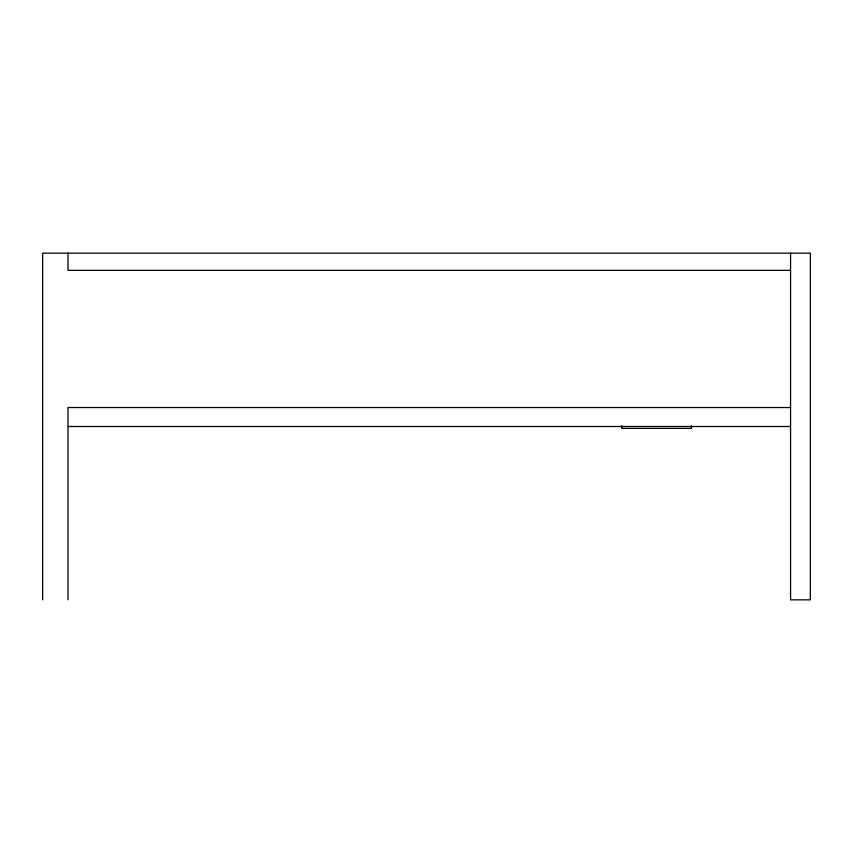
<?xml version="1.0" encoding="UTF-8"?>
<svg xmlns="http://www.w3.org/2000/svg" width="853" height="853" viewBox="0 0 853 853"><rect width="100%" height="100%" fill="white"/><g stroke="black" fill="none" stroke-linecap="round" stroke-linejoin="round"><path stroke-width="1.28" d="M790.56 270.358L67.995 270.358L67.995 253.16M790.56 407.521L67.995 407.521L67.995 599.84M67.995 426.5L790.56 426.5M790.56 253.16L790.56 599.84L810.35 599.84L810.35 253.16L42.65 253.16L42.65 599.84M691.484 425.754L691.484 428.387L621.773 428.387L621.773 425.754"/></g></svg>
